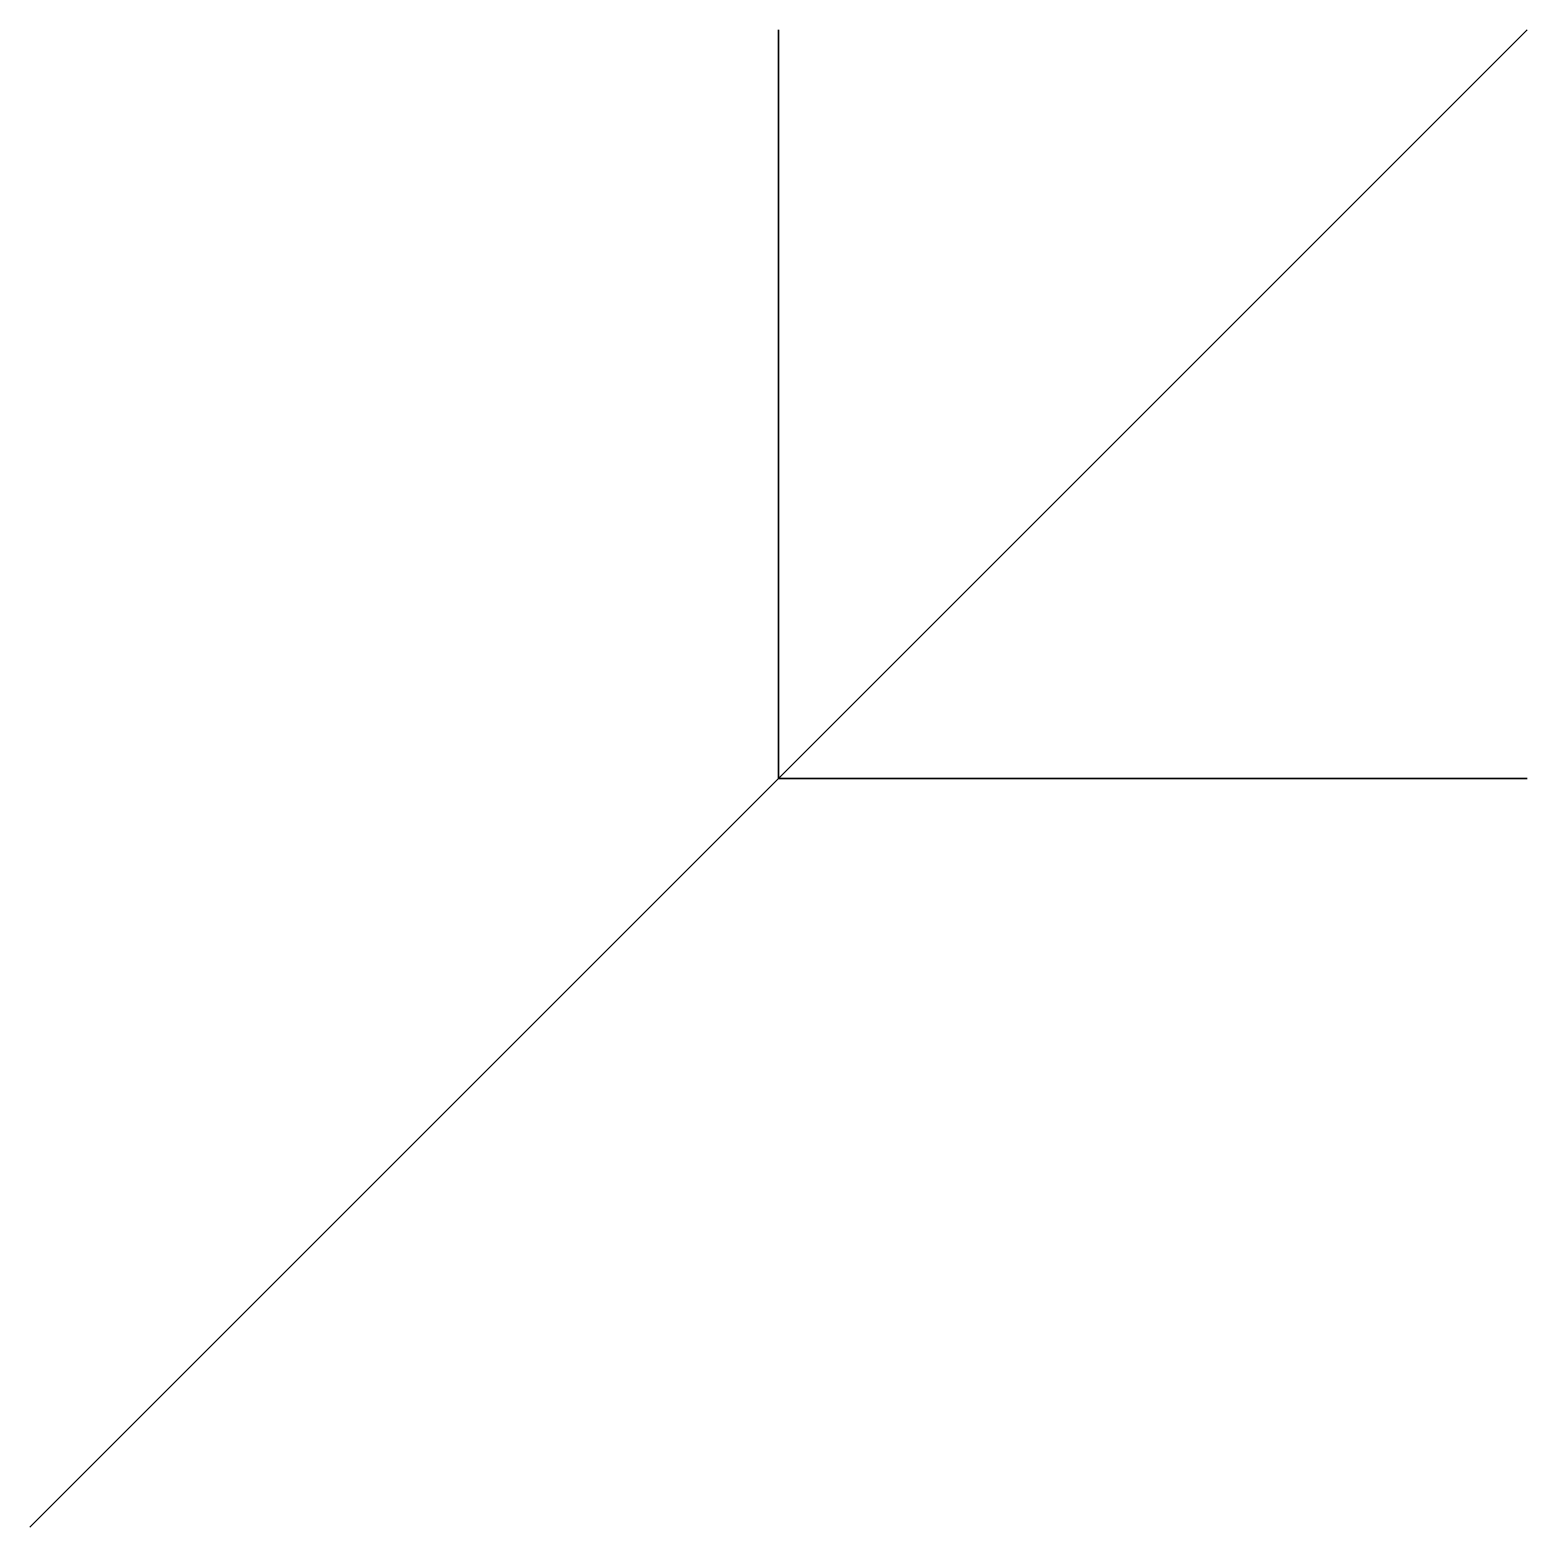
# Model space of a CAD drawing. Header units: inches. Extents: x 12.4174 to 12.4564, y 55.5946 to 55.6336.
import ezdxf

# ---------------------------------------------------------------- set-up
doc = ezdxf.new("R2010")
doc.units = ezdxf.units.IN
doc.header["$MEASUREMENT"] = 0
doc.layers.add('roads', color=7, linetype='Continuous', lineweight=30, true_color=0x00a336)

msp = doc.modelspace()

# ---------------------------------------------------------------- linework, layer by layer
at = {"layer": 'roads'}
for p, q in [((12.43692, 55.614126), (12.43692, 55.633626)), ((12.43692, 55.614126), (12.45642, 55.633626)), ((12.41742, 55.594626), (12.43692, 55.614126)), ((12.43692, 55.614126), (12.45642, 55.614126))]:
    msp.add_line(p, q, dxfattribs=at)

doc.saveas('drawing.dxf')
